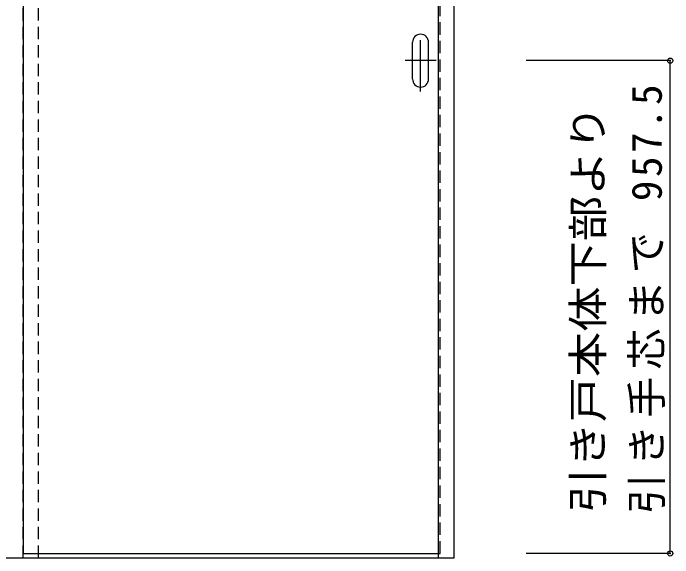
# Model space of a CAD drawing. Units: millimetres on the paper, with parts at other scales. Extents: x -197 to 198, y -138 to 137.
# Drawn here: x -144 to -79.9, y -102.3 to -49.4 of the extents above; entities that cross this region are included whole.
import ezdxf
from ezdxf.enums import TextEntityAlignment as Align

# ---------------------------------------------------------------- set-up
doc = ezdxf.new("R2010")
doc.units = ezdxf.units.MM
doc.header["$PDMODE"] = 32
doc.header["$PDSIZE"] = 0.5
doc.linetypes.add('CHAIN1', pattern=[8, 5, -1, 1, -1])
doc.linetypes.add('DASHED1', pattern=[1.8, 1.2, -0.6])
for name, color, linetype in [('4-0_補助線', 3, 'Continuous'), ('4-4_枠', 3, 'Continuous'), ('4-6_扉', 4, 'DASHED1'), ('4-7_金物', 7, 'Continuous'), ('4-B_ﾊｯﾁ', 7, 'Continuous')]:
    doc.layers.add(name, color=color, linetype=linetype)
doc.styles.add('ＭＳ ゴシック', font='')
doc.styles.get('ＭＳ ゴシック').set_extended_font_data('MS Gothic')

msp = doc.modelspace()

# ---------------------------------------------------------------- linework, layer by layer
at = {"layer": '4-0_補助線'}
msp.add_line((-183.368, -102.325), (-101.168, -102.325), dxfattribs=at)
at = {"layer": '4-4_枠'}
for p, q in [((-101.168, -102.325), (-101.168, -0.55)), ((-102.668, -102.325), (-102.668, -2.05))]:
    msp.add_line(p, q, dxfattribs=at)
at = {"layer": '4-4_枠', "color": 4, "linetype": 'DASHED1'}
for p, q in [((-143.018, -102.325), (-143.018, -2.05)), ((-141.518, -102.325), (-141.518, -2.05))]:
    msp.add_line(p, q, dxfattribs=at)
at = {"layer": '4-6_扉', "color": 7, "linetype": 'Continuous'}
msp.add_lwpolyline([(-143.018, -2.75), (-143.018, -101.9), (-102.668, -101.9)], dxfattribs=at)
at = {"layer": '4-6_扉'}
msp.add_lwpolyline([(-102.668, -101.9), (-102.518, -101.9), (-102.518, -2.75)], dxfattribs=at)
at = {"layer": '4-7_金物', "linetype": 'CHAIN1'}
for p, q in [((-104.418, -57.025), (-104.418, -51.025)), ((-102.918, -54.025), (-105.918, -54.025))]:
    msp.add_line(p, q, dxfattribs=at)
at = {"layer": '4-7_金物'}
for p, q in [((-105.198, -55.808), (-105.198, -52.243)), ((-103.638, -55.808), (-103.638, -52.243))]:
    msp.add_line(p, q, dxfattribs=at)
for centre, start, end in [((-104.418, -52.243), 0, 180), ((-104.418, -55.808), 180, 0)]:
    msp.add_arc(centre, 0.78, start, end, dxfattribs=at)
at = {"layer": '4-B_ﾊｯﾁ', "color": 4}
for p, q in [((-80.168, -54.025), (-94.168, -54.025)), ((-80.168, -101.9), (-80.168, -54.025)), ((-80.168, -101.9), (-94.168, -101.9))]:
    msp.add_line(p, q, dxfattribs=at)
at = {"layer": '4-B_ﾊｯﾁ'}
for p in [(-80.168, -54.025), (-80.168, -101.9)]:
    msp.add_point(p, dxfattribs=at)

# ---------------------------------------------------------------- texts
at = {"layer": '4-B_ﾊｯﾁ', "style": 'ＭＳ ゴシック', "width": 1.1}
msp.add_text('引き戸本体下部より', height=2.933, rotation=90, dxfattribs=at).set_placement((-85.823, -97.963), align=Align.BOTTOM_LEFT)
at = {"layer": '4-B_ﾊｯﾁ', "insert": (-80.668, -98.088), "char_height": 2.933, "attachment_point": 7, "rotation": 90, "style": 'ＭＳ ゴシック'}
msp.add_mtext('\\T1.17;引き手芯まで\\~957.5', dxfattribs=at)

doc.saveas('drawing.dxf')
